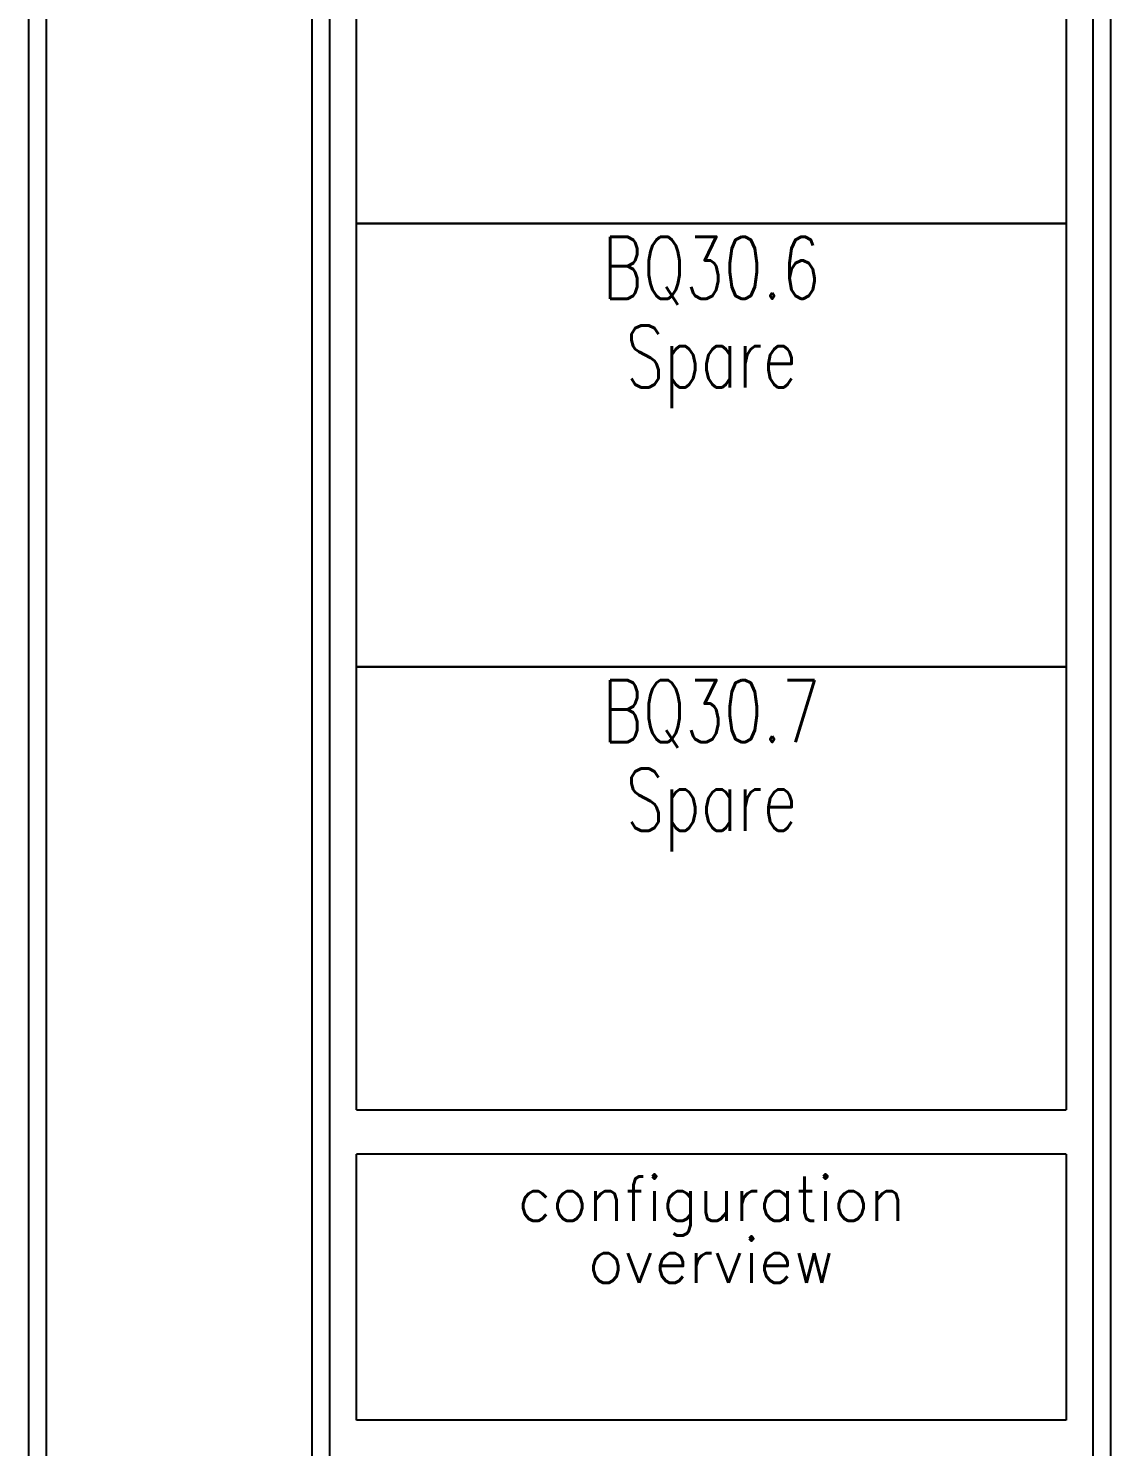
# Model space of a CAD drawing. Extents: x 0 to 420, y 0 to 297.
# Drawn here: x 169 to 230, y 68.5 to 148.5 of the extents above; entities that cross this region are included whole.
import ezdxf
from ezdxf.enums import TextEntityAlignment as Align

# ---------------------------------------------------------------- set-up
doc = ezdxf.new("R2010")
doc.units = 0
doc.header["$LTSCALE"] = 25
for name, color, linetype in [('ECS_LEV_SYM', 7, 'CONTINUOUS'), ('ECS_LEV_SYM_CPOINT', 7, 'CONTINUOUS'), ('ECS_LEV_SYM_DEVID', 7, 'CONTINUOUS'), ('ECS_LEV_SYM_GEO_SCM', 7, 'CONTINUOUS'), ('ECS_LEV_SYM_TEXT', 7, 'CONTINUOUS')]:
    doc.layers.add(name, color=color, linetype=linetype)
doc.styles.add('ROMANS', font='ROMANS.SHX', dxfattribs={"oblique": 0.017453})
doc.styles.get("Standard").update_dxf_attribs({"font": 'romans.shx'})

# ---------------------------------------------------------------- blocks, each defined once
blk = doc.blocks.new('SEDLHL_1_SPS200SP16EM')
at = {"layer": 'ECS_LEV_SYM_GEO_SCM', "color": 0, "linetype": 'Continuous'}
for p, q in [((165, 0), (165, -250)), ((164, -1), (164, -249))]:
    blk.add_line(p, q, dxfattribs=at)
at = {"layer": 'ECS_LEV_SYM_CPOINT', "color": 7, "linetype": 'Continuous', "style": 'ROMANS'}
blk.add_attdef('ECS_T_CPOINT_001', text='', height=2.5, dxfattribs=at).set_placement((35, -243.25), align=Align.MIDDLE_LEFT)
at = {"layer": 'ECS_LEV_SYM_DEVID', "linetype": 'Continuous'}
for tag, p in [('ECS_T_DEVID_3', (19.9911, -208.3261)), ('ECS_T_DEVID_2', (19.9911, -212.5261)), ('ECS_T_DEVID_1', (19.9911, -216.7261))]:
    blk.add_attdef(tag, text='', height=3, dxfattribs=at).set_placement(p, align=Align.MIDDLE_LEFT)
at = {"layer": 'ECS_LEV_SYM_TEXT', "linetype": 'Continuous', "style": 'ROMANS'}
for tag, p in [('ECS_T_TEXT_4.0', (22.5, -10)), ('ECS_T_TEXT_8.0', (62.5, -10)), ('ECS_T_TEXT_12.0', (102.5, -10)), ('ECS_T_TEXT_16.0', (142.5, -10)), ('ECS_T_TEXT_5.0', (22.5, -40)), ('ECS_T_TEXT_9.0', (62.5, -40)), ('ECS_T_TEXT_13.0', (102.5, -40)), ('ECS_T_TEXT_17.0', (142.5, -40)), ('ECS_T_TEXT_6.0', (22.5, -70)), ('ECS_T_TEXT_10.0', (62.5, -70)), ('ECS_T_TEXT_14.0', (102.5, -70)), ('ECS_T_TEXT_18.0', (142.5, -70)), ('ECS_T_TEXT_7.0', (22.5, -100)), ('ECS_T_TEXT_11.0', (62.5, -100)), ('ECS_T_TEXT_15.0', (102.5, -100)), ('ECS_T_TEXT_19.0', (142.5, -100)), ('ECS_T_TEXT_2.0', (22.5, -150)), ('ECS_T_TEXT_1.0', (22.5, -170))]:
    blk.add_attdef(tag, text='', height=2.5, dxfattribs=at).set_placement(p, align=Align.MIDDLE_CENTER)
at = {"layer": 'ECS_LEV_SYM_TEXT', "color": 7, "linetype": 'Continuous', "style": 'ROMANS'}
for tag, p in [('ECS_T_TEXT_20.0', (22.5, -15)), ('ECS_T_TEXT_24.0', (62.5, -15)), ('ECS_T_TEXT_28.0', (102.5, -15)), ('ECS_T_TEXT_32.0', (142.5, -15)), ('ECS_T_TEXT_21.0', (22.5, -45)), ('ECS_T_TEXT_25.0', (62.5, -45)), ('ECS_T_TEXT_29.0', (102.5, -45)), ('ECS_T_TEXT_33.0', (142.5, -45)), ('ECS_T_TEXT_22.0', (22.5, -75)), ('ECS_T_TEXT_26.0', (62.5, -75)), ('ECS_T_TEXT_30.0', (102.5, -75)), ('ECS_T_TEXT_34.0', (142.5, -75)), ('ECS_T_TEXT_23.0', (22.5, -105)), ('ECS_T_TEXT_27.0', (62.5, -105)), ('ECS_T_TEXT_31.0', (102.5, -105)), ('ECS_T_TEXT_35.0', (142.5, -105))]:
    blk.add_attdef(tag, text='', height=2.5, dxfattribs=at).set_placement(p, align=Align.MIDDLE_CENTER)
at = {"layer": 'ECS_LEV_SYM_TEXT', "linetype": 'Continuous', "style": 'ROMANS'}
blk.add_attdef('ECS_T_TEXT_3.0', text='', height=3.5, dxfattribs=at).set_placement((5.5, -242.9214), align=Align.MIDDLE_LEFT)
blk = doc.blocks.new('SEDLHL_1_SPS200S8EM')
at = {"layer": 'ECS_LEV_SYM_GEO_SCM', "color": 0, "linetype": 'Continuous'}
for p, q in [((0, -250), (0, 0)), ((45, 0), (45, -250)), ((1, -249), (1, -1)), ((44, -1), (44, -249)), ((2.5, -152.5), (2.5, -127.5)), ((42.5, -127.5), (42.5, -152.5)), ((2.5, -152.5), (42.5, -152.5)), ((42.5, -152.5), (2.5, -152.5)), ((2.5, -177.5), (2.5, -152.5)), ((42.5, -152.5), (42.5, -177.5)), ((42.5, -177.5), (2.5, -177.5)), ((2.5, -177.5), (42.5, -177.5)), ((2.5, -202.5), (2.5, -177.5)), ((42.5, -177.5), (42.5, -202.5)), ((2.5, -202.5), (42.5, -202.5)), ((2.5, -220), (2.5, -205)), ((42.5, -205), (2.5, -205)), ((42.5, -205), (42.5, -220)), ((42.5, -220), (2.5, -220))]:
    blk.add_line(p, q, dxfattribs=at)
at = {"layer": 'ECS_LEV_SYM_DEVID', "linetype": 'Continuous', "style": 'ROMANS'}
for tag, p in [('ECS_T_DEVID_3', (23.094, -233.59)), ('ECS_T_DEVID_2', (23.094, -237.79)), ('ECS_T_DEVID_1', (23.094, -241.99))]:
    blk.add_attdef(tag, text='', height=3, dxfattribs=at).set_placement(p, align=Align.MIDDLE_CENTER)
at = {"layer": 'ECS_LEV_SYM_TEXT', "color": 7, "linetype": 'Continuous', "style": 'ROMANS', "width": 0.725}
for tag, p in [('ECS_T_TEXT_3.0', (22.5, -5)), ('ECS_T_TEXT_11.0', (22.5, -10)), ('ECS_T_TEXT_4.0', (22.5, -30)), ('ECS_T_TEXT_12.0', (22.5, -35)), ('ECS_T_TEXT_5.0', (22.5, -55)), ('ECS_T_TEXT_13.0', (22.5, -60)), ('ECS_T_TEXT_6.0', (22.5, -80)), ('ECS_T_TEXT_14.0', (22.5, -85)), ('ECS_T_TEXT_7.0', (22.5, -105)), ('ECS_T_TEXT_15.0', (22.5, -110)), ('ECS_T_TEXT_8.0', (22.5, -130)), ('ECS_T_TEXT_16.0', (22.5, -135)), ('ECS_T_TEXT_9.0', (22.5, -155)), ('ECS_T_TEXT_17.0', (22.5, -160)), ('ECS_T_TEXT_10.0', (22.5, -180)), ('ECS_T_TEXT_18.0', (22.5, -185))]:
    blk.add_attdef(tag, text='', height=3.5, dxfattribs=at).set_placement(p, align=Align.MIDDLE_CENTER)
at = {"layer": 'ECS_LEV_SYM_TEXT', "linetype": 'Continuous', "style": 'ROMANS'}
blk.add_attdef('ECS_T_TEXT_1.0', text='', height=2.5, dxfattribs=at).set_placement((22.5, -207.5), align=Align.MIDDLE_CENTER)
at = {"layer": 'ECS_LEV_SYM_TEXT', "color": 7, "linetype": 'Continuous'}
blk.add_attdef('ECS_T_TEXT_2.0', (6.198, -247.419), '', height=3, dxfattribs=at)

msp = doc.modelspace()

# ---------------------------------------------------------------- block references
at = {"layer": 'ECS_LEV_SYM'}
msp.add_blockref('SEDLHL_1_SPS200SP16EM', (5, 290), dxfattribs=at)
ref = msp.add_blockref('SEDLHL_1_SPS200S8EM', (185, 290), dxfattribs=at)
ref.add_attrib('ECS_T_TEXT_18.0', 'Spare', dxfattribs={"layer": 'ECS_LEV_SYM_TEXT', "color": 7, "linetype": 'Continuous', "height": 3.5, "style": 'ROMANS', "width": 0.725}).set_placement((207.5, 105), align=Align.MIDDLE_CENTER)
ref.add_attrib('ECS_T_TEXT_17.0', 'Spare', dxfattribs={"layer": 'ECS_LEV_SYM_TEXT', "color": 7, "linetype": 'Continuous', "height": 3.5, "style": 'ROMANS', "width": 0.725}).set_placement((207.5, 130), align=Align.MIDDLE_CENTER)
ref.add_attrib('ECS_T_TEXT_10.0', 'BQ30.7', dxfattribs={"layer": 'ECS_LEV_SYM_TEXT', "color": 7, "linetype": 'Continuous', "height": 3.5, "style": 'ROMANS', "width": 0.725}).set_placement((207.5, 110), align=Align.MIDDLE_CENTER)
ref.add_attrib('ECS_T_TEXT_9.0', 'BQ30.6', dxfattribs={"layer": 'ECS_LEV_SYM_TEXT', "color": 7, "linetype": 'Continuous', "height": 3.5, "style": 'ROMANS', "width": 0.725}).set_placement((207.5, 135), align=Align.MIDDLE_CENTER)
ref.add_attrib('ECS_T_TEXT_1.1', 'configuration', dxfattribs={"layer": 'ECS_LEV_SYM_TEXT', "linetype": 'Continuous', "height": 2.5, "style": 'ROMANS'}).set_placement((207.5, 82.5), align=Align.MIDDLE_CENTER)
ref.add_attrib('ECS_T_TEXT_1.2', 'overview', dxfattribs={"layer": 'ECS_LEV_SYM_TEXT', "height": 2.5, "style": 'ROMANS'}).set_placement((207.5, 79), align=Align.MIDDLE_CENTER)

doc.saveas('drawing.dxf')
